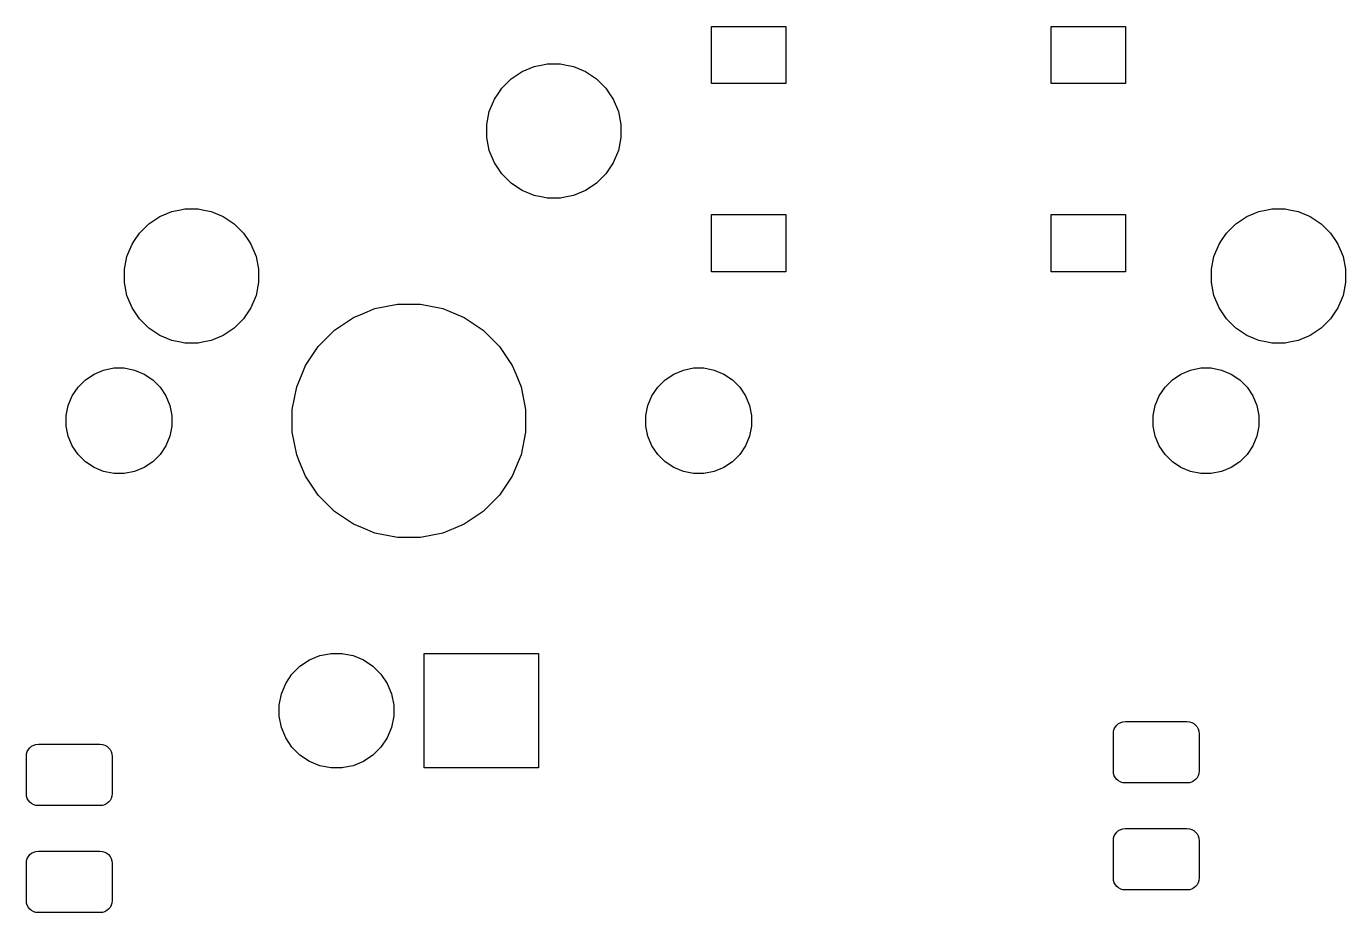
# Model space of a CAD drawing. Extents: x -9 to 373, y -109 to 9.
# Drawn here: x 288.57 to 311.69, y -89.58 to -74.05 of the extents above; entities that cross this region are included whole.
import ezdxf

# ---------------------------------------------------------------- set-up
doc = ezdxf.new("R2010")
doc.units = 0
doc.layers.add('BLACK', color=7, linetype='CONTINUOUS')

msp = doc.modelspace()

# ---------------------------------------------------------------- linework, layer by layer
at = {"layer": 'BLACK', "linetype": 'CONTINUOUS'}
for p, q in [((300.577, -75.051), (300.577, -74.049)), ((300.577, -74.049), (301.879, -74.049)), ((301.879, -74.049), (301.879, -75.051)), ((306.53, -75.051), (306.53, -74.049)), ((306.53, -74.049), (307.832, -74.049)), ((307.832, -74.049), (307.832, -75.051)), ((297.065, -74.969), (297.258, -74.8403)), ((297.258, -74.8403), (297.472, -74.7517)), ((297.258, -74.8403), (297.258, -74.8403)), ((297.472, -74.7517), (297.623, -74.7216)), ((297.623, -74.7216), (297.699, -74.7065)), ((297.699, -74.7065), (297.931, -74.7065)), ((297.931, -74.7065), (298.007, -74.7216)), ((298.007, -74.7216), (298.158, -74.7517)), ((298.158, -74.7517), (298.372, -74.8403)), ((298.372, -74.8403), (298.372, -74.8403)), ((298.372, -74.8403), (298.565, -74.969)), ((296.837, -75.2299), (296.902, -75.1328)), ((296.902, -75.1328), (297.065, -74.969)), ((298.565, -74.969), (298.728, -75.1328)), ((298.728, -75.1328), (298.793, -75.2299)), ((301.879, -75.051), (300.577, -75.051)), ((307.832, -75.051), (306.53, -75.051)), ((296.684, -75.5395), (296.773, -75.3255)), ((296.773, -75.3255), (296.837, -75.2299)), ((298.793, -75.2299), (298.857, -75.3255)), ((298.857, -75.3255), (298.946, -75.5395)), ((296.639, -75.7667), (296.684, -75.5395)), ((298.946, -75.5395), (298.991, -75.7667)), ((296.639, -75.9983), (296.639, -75.7667)), ((298.991, -75.7667), (298.991, -75.9983)), ((296.684, -76.2255), (296.639, -75.9983)), ((298.991, -75.9983), (298.946, -76.2255)), ((296.773, -76.4395), (296.684, -76.2255)), ((298.946, -76.2255), (298.857, -76.4395)), ((296.902, -76.6322), (296.773, -76.4395)), ((296.773, -76.4395), (296.773, -76.4395)), ((298.857, -76.4395), (298.728, -76.6322)), ((298.857, -76.4395), (298.857, -76.4395)), ((297.065, -76.796), (296.902, -76.6322)), ((298.728, -76.6322), (298.565, -76.796)), ((297.194, -76.8818), (297.065, -76.796)), ((297.258, -76.9247), (297.194, -76.8818)), ((297.472, -77.0133), (297.258, -76.9247)), ((298.372, -76.9247), (298.158, -77.0133)), ((298.436, -76.8818), (298.372, -76.9247)), ((298.565, -76.796), (298.436, -76.8818)), ((297.623, -77.0434), (297.472, -77.0133)), ((297.699, -77.0585), (297.623, -77.0434)), ((297.931, -77.0585), (297.699, -77.0585)), ((298.007, -77.0434), (297.931, -77.0585)), ((298.158, -77.0133), (298.007, -77.0434)), ((290.715, -77.509), (290.908, -77.3803)), ((290.908, -77.3803), (291.122, -77.2917)), ((290.908, -77.3803), (290.908, -77.3803)), ((291.122, -77.2917), (291.273, -77.2616)), ((291.273, -77.2616), (291.349, -77.2465)), ((291.349, -77.2465), (291.581, -77.2465)), ((291.581, -77.2465), (291.657, -77.2616)), ((291.657, -77.2616), (291.808, -77.2917)), ((291.808, -77.2917), (292.022, -77.3803)), ((292.022, -77.3803), (292.022, -77.3803)), ((292.022, -77.3803), (292.215, -77.509)), ((300.577, -78.351), (300.577, -77.349)), ((300.577, -77.349), (301.879, -77.349)), ((301.879, -77.349), (301.879, -78.351)), ((306.53, -78.351), (306.53, -77.349)), ((306.53, -77.349), (307.832, -77.349)), ((307.832, -77.349), (307.832, -78.351)), ((309.765, -77.509), (309.958, -77.3803)), ((309.958, -77.3803), (310.172, -77.2917)), ((309.958, -77.3803), (309.958, -77.3803)), ((310.172, -77.2917), (310.323, -77.2616)), ((310.323, -77.2616), (310.399, -77.2465)), ((310.399, -77.2465), (310.631, -77.2465)), ((310.631, -77.2465), (310.707, -77.2616)), ((310.707, -77.2616), (310.858, -77.2917)), ((310.858, -77.2917), (311.072, -77.3803)), ((311.072, -77.3803), (311.072, -77.3803)), ((311.072, -77.3803), (311.265, -77.509)), ((290.466, -77.8013), (290.552, -77.6728)), ((290.552, -77.6728), (290.715, -77.509)), ((292.215, -77.509), (292.378, -77.6728)), ((292.378, -77.6728), (292.464, -77.8013)), ((309.516, -77.8013), (309.602, -77.6728)), ((309.602, -77.6728), (309.765, -77.509)), ((311.265, -77.509), (311.428, -77.6728)), ((311.428, -77.6728), (311.514, -77.8013)), ((290.334, -78.0795), (290.423, -77.8655)), ((290.423, -77.8655), (290.466, -77.8013)), ((292.464, -77.8013), (292.507, -77.8655)), ((292.507, -77.8655), (292.596, -78.0795)), ((309.384, -78.0795), (309.473, -77.8655)), ((309.473, -77.8655), (309.516, -77.8013)), ((311.514, -77.8013), (311.557, -77.8655)), ((311.557, -77.8655), (311.646, -78.0795)), ((290.289, -78.3067), (290.334, -78.0795)), ((292.596, -78.0795), (292.641, -78.3067)), ((309.339, -78.3067), (309.384, -78.0795)), ((311.646, -78.0795), (311.691, -78.3067)), ((290.289, -78.5383), (290.289, -78.3067)), ((292.641, -78.3067), (292.641, -78.5383)), ((301.879, -78.351), (300.577, -78.351)), ((307.832, -78.351), (306.53, -78.351)), ((309.339, -78.5383), (309.339, -78.3067)), ((311.691, -78.3067), (311.691, -78.5383)), ((290.334, -78.7655), (290.289, -78.5383)), ((292.641, -78.5383), (292.596, -78.7655)), ((309.384, -78.7655), (309.339, -78.5383)), ((311.691, -78.5383), (311.646, -78.7655)), ((290.423, -78.9795), (290.334, -78.7655)), ((292.596, -78.7655), (292.507, -78.9795)), ((309.473, -78.9795), (309.384, -78.7655)), ((311.646, -78.7655), (311.557, -78.9795)), ((290.552, -79.1722), (290.423, -78.9795)), ((290.423, -78.9795), (290.423, -78.9795)), ((292.507, -78.9795), (292.378, -79.1722)), ((292.507, -78.9795), (292.507, -78.9795)), ((294.461, -79.0865), (294.679, -78.9962)), ((294.679, -78.9962), (295.074, -78.9176)), ((295.074, -78.9176), (295.476, -78.9176)), ((295.476, -78.9176), (295.871, -78.9962)), ((295.871, -78.9962), (296.089, -79.0865)), ((309.602, -79.1722), (309.473, -78.9795)), ((309.473, -78.9795), (309.473, -78.9795)), ((311.557, -78.9795), (311.428, -79.1722)), ((311.557, -78.9795), (311.557, -78.9795)), ((290.715, -79.336), (290.552, -79.1722)), ((292.378, -79.1722), (292.215, -79.336)), ((293.971, -79.3741), (294.306, -79.1503)), ((294.306, -79.1503), (294.461, -79.0865)), ((296.089, -79.0865), (296.244, -79.1503)), ((296.244, -79.1503), (296.579, -79.3741)), ((309.765, -79.336), (309.602, -79.1722)), ((311.428, -79.1722), (311.265, -79.336)), ((290.772, -79.3741), (290.715, -79.336)), ((290.908, -79.4647), (290.772, -79.3741)), ((291.122, -79.5533), (290.908, -79.4647)), ((292.022, -79.4647), (291.808, -79.5533)), ((292.158, -79.3741), (292.022, -79.4647)), ((292.215, -79.336), (292.158, -79.3741)), ((293.687, -79.659), (293.971, -79.3741)), ((296.579, -79.3741), (296.863, -79.659)), ((309.822, -79.3741), (309.765, -79.336)), ((309.958, -79.4647), (309.822, -79.3741)), ((310.172, -79.5533), (309.958, -79.4647)), ((311.072, -79.4647), (310.858, -79.5533)), ((311.208, -79.3741), (311.072, -79.4647)), ((311.265, -79.336), (311.208, -79.3741)), ((291.273, -79.5834), (291.122, -79.5533)), ((291.349, -79.5985), (291.273, -79.5834)), ((291.581, -79.5985), (291.349, -79.5985)), ((291.657, -79.5834), (291.581, -79.5985)), ((291.808, -79.5533), (291.657, -79.5834)), ((293.463, -79.9939), (293.687, -79.659)), ((296.863, -79.659), (297.087, -79.9939)), ((310.323, -79.5834), (310.172, -79.5533)), ((310.399, -79.5985), (310.323, -79.5834)), ((310.631, -79.5985), (310.399, -79.5985)), ((310.707, -79.5834), (310.631, -79.5985)), ((310.858, -79.5533), (310.707, -79.5834)), ((293.403, -80.1379), (293.463, -79.9939)), ((297.087, -79.9939), (297.147, -80.1379)), ((289.605, -80.2432), (289.756, -80.1419)), ((289.756, -80.1419), (289.925, -80.0721)), ((289.925, -80.0721), (290.104, -80.0365)), ((290.104, -80.0365), (290.286, -80.0365)), ((290.286, -80.0365), (290.465, -80.0721)), ((290.465, -80.0721), (290.634, -80.1419)), ((290.634, -80.1419), (290.785, -80.2432)), ((293.309, -80.366), (293.403, -80.1379)), ((297.147, -80.1379), (297.241, -80.366)), ((299.765, -80.2432), (299.916, -80.1419)), ((299.916, -80.1419), (300.085, -80.0721)), ((300.085, -80.0721), (300.264, -80.0365)), ((300.264, -80.0365), (300.446, -80.0365)), ((300.446, -80.0365), (300.625, -80.0721)), ((300.625, -80.0721), (300.794, -80.1419)), ((300.794, -80.1419), (300.945, -80.2432)), ((308.655, -80.2432), (308.806, -80.1419)), ((308.806, -80.1419), (308.975, -80.0721)), ((308.975, -80.0721), (309.154, -80.0365)), ((309.154, -80.0365), (309.336, -80.0365)), ((309.336, -80.0365), (309.515, -80.0721)), ((309.515, -80.0721), (309.684, -80.1419)), ((309.684, -80.1419), (309.835, -80.2432)), ((289.374, -80.5239), (289.476, -80.3722)), ((289.476, -80.3722), (289.605, -80.2432)), ((290.785, -80.2432), (290.914, -80.3722)), ((290.914, -80.3722), (291.016, -80.5239)), ((293.23, -80.7611), (293.309, -80.366)), ((297.241, -80.366), (297.32, -80.7611)), ((299.534, -80.5239), (299.636, -80.3722)), ((299.636, -80.3722), (299.765, -80.2432)), ((300.945, -80.2432), (301.074, -80.3722)), ((301.074, -80.3722), (301.176, -80.5239)), ((308.424, -80.5239), (308.526, -80.3722)), ((308.526, -80.3722), (308.655, -80.2432)), ((309.835, -80.2432), (309.964, -80.3722)), ((309.964, -80.3722), (310.066, -80.5239)), ((289.305, -80.6924), (289.374, -80.5239)), ((291.016, -80.5239), (291.085, -80.6924)), ((299.465, -80.6924), (299.534, -80.5239)), ((301.176, -80.5239), (301.245, -80.6924)), ((308.355, -80.6924), (308.424, -80.5239)), ((310.066, -80.5239), (310.135, -80.6924)), ((289.269, -80.8713), (289.305, -80.6924)), ((289.269, -81.0537), (289.269, -80.8713)), ((291.085, -80.6924), (291.121, -80.8713)), ((291.121, -80.8713), (291.121, -81.0537)), ((293.23, -81.1639), (293.23, -80.7611)), ((297.32, -80.7611), (297.32, -81.1639)), ((299.429, -80.8713), (299.465, -80.6924)), ((299.429, -81.0537), (299.429, -80.8713)), ((301.245, -80.6924), (301.281, -80.8713)), ((301.281, -80.8713), (301.281, -81.0537)), ((308.319, -80.8713), (308.355, -80.6924)), ((308.319, -81.0537), (308.319, -80.8713)), ((310.135, -80.6924), (310.171, -80.8713)), ((310.171, -80.8713), (310.171, -81.0537)), ((289.305, -81.2326), (289.269, -81.0537)), ((291.121, -81.0537), (291.085, -81.2326)), ((299.465, -81.2326), (299.429, -81.0537)), ((301.281, -81.0537), (301.245, -81.2326)), ((308.355, -81.2326), (308.319, -81.0537)), ((310.171, -81.0537), (310.135, -81.2326)), ((289.374, -81.4011), (289.305, -81.2326)), ((291.085, -81.2326), (291.016, -81.4011)), ((293.309, -81.559), (293.23, -81.1639)), ((297.32, -81.1639), (297.241, -81.559)), ((299.534, -81.4011), (299.465, -81.2326)), ((301.245, -81.2326), (301.176, -81.4011)), ((308.424, -81.4011), (308.355, -81.2326)), ((310.135, -81.2326), (310.066, -81.4011)), ((289.476, -81.5528), (289.374, -81.4011)), ((289.605, -81.6818), (289.476, -81.5528)), ((290.914, -81.5528), (290.785, -81.6818)), ((291.016, -81.4011), (290.914, -81.5528)), ((293.36, -81.6818), (293.309, -81.559)), ((297.241, -81.559), (297.19, -81.6818)), ((299.636, -81.5528), (299.534, -81.4011)), ((299.765, -81.6818), (299.636, -81.5528)), ((301.074, -81.5528), (300.945, -81.6818)), ((301.176, -81.4011), (301.074, -81.5528)), ((308.526, -81.5528), (308.424, -81.4011)), ((308.655, -81.6818), (308.526, -81.5528)), ((309.964, -81.5528), (309.835, -81.6818)), ((310.066, -81.4011), (309.964, -81.5528)), ((289.756, -81.7831), (289.605, -81.6818)), ((289.925, -81.8529), (289.756, -81.7831)), ((290.634, -81.7831), (290.465, -81.8529)), ((290.785, -81.6818), (290.634, -81.7831)), ((293.463, -81.9311), (293.36, -81.6818)), ((297.19, -81.6818), (297.087, -81.9311)), ((299.916, -81.7831), (299.765, -81.6818)), ((300.085, -81.8529), (299.916, -81.7831)), ((300.794, -81.7831), (300.625, -81.8529)), ((300.945, -81.6818), (300.794, -81.7831)), ((308.806, -81.7831), (308.655, -81.6818)), ((308.975, -81.8529), (308.806, -81.7831)), ((309.684, -81.7831), (309.515, -81.8529)), ((309.835, -81.6818), (309.684, -81.7831)), ((290.104, -81.8885), (289.925, -81.8529)), ((290.286, -81.8885), (290.104, -81.8885)), ((290.465, -81.8529), (290.286, -81.8885)), ((293.687, -82.266), (293.463, -81.9311)), ((297.087, -81.9311), (296.863, -82.266)), ((300.264, -81.8885), (300.085, -81.8529)), ((300.446, -81.8885), (300.264, -81.8885)), ((300.625, -81.8529), (300.446, -81.8885)), ((309.154, -81.8885), (308.975, -81.8529)), ((309.336, -81.8885), (309.154, -81.8885)), ((309.515, -81.8529), (309.336, -81.8885)), ((293.971, -82.5509), (293.687, -82.266)), ((296.863, -82.266), (296.579, -82.5509)), ((294.306, -82.7747), (293.971, -82.5509)), ((296.579, -82.5509), (296.244, -82.7747)), ((294.461, -82.8385), (294.306, -82.7747)), ((294.679, -82.9288), (294.461, -82.8385)), ((295.074, -83.0074), (294.679, -82.9288)), ((295.871, -82.9288), (295.476, -83.0074)), ((296.089, -82.8385), (295.871, -82.9288)), ((296.244, -82.7747), (296.089, -82.8385)), ((295.476, -83.0074), (295.074, -83.0074)), ((293.53, -85.1532), (293.712, -85.0776)), ((293.712, -85.0776), (293.882, -85.0439)), ((293.882, -85.0439), (293.906, -85.039)), ((293.906, -85.039), (294.104, -85.039)), ((294.104, -85.039), (294.128, -85.0439)), ((294.128, -85.0439), (294.298, -85.0776)), ((294.298, -85.0776), (294.48, -85.1532)), ((295.541, -87.046), (295.541, -85.039)), ((295.541, -85.039), (297.548, -85.039)), ((297.548, -85.039), (297.548, -87.046)), ((293.226, -85.4028), (293.365, -85.263)), ((293.365, -85.263), (293.53, -85.1532)), ((294.48, -85.1532), (294.645, -85.263)), ((294.645, -85.263), (294.784, -85.4028)), ((293.116, -85.5672), (293.226, -85.4028)), ((294.784, -85.4028), (294.894, -85.5672)), ((293.001, -85.9437), (293.04, -85.7498)), ((293.04, -85.7498), (293.116, -85.5672)), ((294.894, -85.5672), (294.97, -85.7498)), ((294.97, -85.7498), (295.008, -85.9437)), ((293.001, -86.1413), (293.001, -85.9437)), ((295.008, -85.9437), (295.008, -86.1413)), ((293.04, -86.3352), (293.001, -86.1413)), ((295.008, -86.1413), (294.97, -86.3352)), ((307.787, -86.2379), (307.834, -86.2334)), ((307.834, -86.2334), (308.91, -86.2334)), ((308.91, -86.2334), (308.956, -86.2379)), ((293.116, -86.5178), (293.04, -86.3352)), ((294.97, -86.3352), (294.894, -86.5178)), ((307.621, -86.4463), (307.625, -86.3999)), ((307.621, -87.0975), (307.621, -86.4463)), ((307.625, -86.3999), (307.637, -86.3612)), ((307.637, -86.3612), (307.656, -86.3256)), ((307.656, -86.3256), (307.682, -86.2944)), ((307.682, -86.2944), (307.713, -86.2687)), ((307.713, -86.2687), (307.749, -86.2497)), ((307.749, -86.2497), (307.787, -86.2379)), ((308.956, -86.2379), (308.995, -86.2497)), ((308.995, -86.2497), (309.031, -86.2687)), ((309.031, -86.2687), (309.062, -86.2944)), ((309.062, -86.2944), (309.088, -86.3256)), ((309.088, -86.3256), (309.107, -86.3612)), ((309.107, -86.3612), (309.118, -86.3999)), ((309.118, -86.3999), (309.123, -86.4463)), ((309.123, -86.4463), (309.123, -87.0975)), ((288.606, -86.7225), (288.632, -86.6912)), ((288.632, -86.6912), (288.663, -86.6656)), ((288.663, -86.6656), (288.699, -86.6465)), ((288.699, -86.6465), (288.737, -86.6348)), ((288.737, -86.6348), (288.784, -86.6302)), ((288.784, -86.6302), (289.86, -86.6302)), ((289.86, -86.6302), (289.906, -86.6348)), ((289.906, -86.6348), (289.945, -86.6465)), ((289.945, -86.6465), (289.981, -86.6656)), ((289.981, -86.6656), (290.012, -86.6912)), ((290.012, -86.6912), (290.038, -86.7225)), ((293.226, -86.6822), (293.116, -86.5178)), ((293.365, -86.822), (293.226, -86.6822)), ((294.784, -86.6822), (294.645, -86.822)), ((294.894, -86.5178), (294.784, -86.6822)), ((288.571, -86.8431), (288.575, -86.7968)), ((288.571, -87.4944), (288.571, -86.8431)), ((288.575, -86.7968), (288.587, -86.7581)), ((288.587, -86.7581), (288.606, -86.7225)), ((290.038, -86.7225), (290.057, -86.7581)), ((290.057, -86.7581), (290.068, -86.7968)), ((290.068, -86.7968), (290.073, -86.8431)), ((290.073, -86.8431), (290.073, -87.4944)), ((293.53, -86.9318), (293.365, -86.822)), ((294.645, -86.822), (294.48, -86.9318)), ((293.712, -87.0074), (293.53, -86.9318)), ((293.879, -87.0405), (293.712, -87.0074)), ((293.906, -87.046), (293.879, -87.0405)), ((294.104, -87.046), (293.906, -87.046)), ((294.131, -87.0405), (294.104, -87.046)), ((294.298, -87.0074), (294.131, -87.0405)), ((294.48, -86.9318), (294.298, -87.0074)), ((297.548, -87.046), (295.541, -87.046)), ((307.625, -87.1438), (307.621, -87.0975)), ((307.637, -87.1825), (307.625, -87.1438)), ((309.118, -87.1438), (309.107, -87.1825)), ((309.123, -87.0975), (309.118, -87.1438)), ((307.656, -87.2182), (307.637, -87.1825)), ((307.682, -87.2494), (307.656, -87.2182)), ((307.713, -87.275), (307.682, -87.2494)), ((307.749, -87.2941), (307.713, -87.275)), ((307.787, -87.3058), (307.749, -87.2941)), ((307.834, -87.3104), (307.787, -87.3058)), ((308.91, -87.3104), (307.834, -87.3104)), ((308.956, -87.3058), (308.91, -87.3104)), ((308.995, -87.2941), (308.956, -87.3058)), ((309.031, -87.275), (308.995, -87.2941)), ((309.062, -87.2494), (309.031, -87.275)), ((309.088, -87.2182), (309.062, -87.2494)), ((309.107, -87.1825), (309.088, -87.2182)), ((288.575, -87.5407), (288.571, -87.4944)), ((288.587, -87.5794), (288.575, -87.5407)), ((288.606, -87.615), (288.587, -87.5794)), ((288.632, -87.6463), (288.606, -87.615)), ((290.038, -87.615), (290.012, -87.6463)), ((290.057, -87.5794), (290.038, -87.615)), ((290.068, -87.5407), (290.057, -87.5794)), ((290.073, -87.4944), (290.068, -87.5407)), ((288.663, -87.6719), (288.632, -87.6463)), ((288.699, -87.691), (288.663, -87.6719)), ((288.737, -87.7027), (288.699, -87.691)), ((288.784, -87.7073), (288.737, -87.7027)), ((289.86, -87.7073), (288.784, -87.7073)), ((289.906, -87.7027), (289.86, -87.7073)), ((289.945, -87.691), (289.906, -87.7027)), ((289.981, -87.6719), (289.945, -87.691)), ((290.012, -87.6463), (289.981, -87.6719)), ((307.621, -88.3213), (307.625, -88.2749)), ((307.625, -88.2749), (307.637, -88.2362)), ((307.637, -88.2362), (307.656, -88.2006)), ((307.656, -88.2006), (307.682, -88.1694)), ((307.682, -88.1694), (307.713, -88.1437)), ((307.713, -88.1437), (307.749, -88.1247)), ((307.749, -88.1247), (307.787, -88.1129)), ((307.787, -88.1129), (307.834, -88.1084)), ((307.834, -88.1084), (308.91, -88.1084)), ((308.91, -88.1084), (308.956, -88.1129)), ((308.956, -88.1129), (308.995, -88.1247)), ((308.995, -88.1247), (309.031, -88.1437)), ((309.031, -88.1437), (309.062, -88.1694)), ((309.062, -88.1694), (309.088, -88.2006)), ((309.088, -88.2006), (309.107, -88.2362)), ((309.107, -88.2362), (309.118, -88.2749)), ((309.118, -88.2749), (309.123, -88.3213)), ((288.632, -88.5662), (288.663, -88.5406)), ((288.663, -88.5406), (288.699, -88.5215)), ((288.699, -88.5215), (288.737, -88.5098)), ((288.737, -88.5098), (288.784, -88.5052)), ((288.784, -88.5052), (289.86, -88.5052)), ((289.86, -88.5052), (289.906, -88.5098)), ((289.906, -88.5098), (289.945, -88.5215)), ((289.945, -88.5215), (289.981, -88.5406)), ((289.981, -88.5406), (290.012, -88.5662)), ((307.621, -88.9725), (307.621, -88.3213)), ((309.123, -88.3213), (309.123, -88.9725)), ((288.571, -88.7181), (288.575, -88.6718)), ((288.571, -89.3694), (288.571, -88.7181)), ((288.575, -88.6718), (288.587, -88.6331)), ((288.587, -88.6331), (288.606, -88.5975)), ((288.606, -88.5975), (288.632, -88.5662)), ((290.012, -88.5662), (290.038, -88.5975)), ((290.038, -88.5975), (290.057, -88.6331)), ((290.057, -88.6331), (290.068, -88.6718)), ((290.068, -88.6718), (290.073, -88.7181)), ((290.073, -88.7181), (290.073, -89.3694)), ((307.625, -89.0188), (307.621, -88.9725)), ((309.123, -88.9725), (309.118, -89.0188)), ((307.637, -89.0575), (307.625, -89.0188)), ((307.656, -89.0932), (307.637, -89.0575)), ((307.682, -89.1244), (307.656, -89.0932)), ((307.713, -89.15), (307.682, -89.1244)), ((307.749, -89.1691), (307.713, -89.15)), ((307.787, -89.1808), (307.749, -89.1691)), ((307.834, -89.1854), (307.787, -89.1808)), ((308.91, -89.1854), (307.834, -89.1854)), ((308.956, -89.1808), (308.91, -89.1854)), ((308.995, -89.1691), (308.956, -89.1808)), ((309.031, -89.15), (308.995, -89.1691)), ((309.062, -89.1244), (309.031, -89.15)), ((309.088, -89.0932), (309.062, -89.1244)), ((309.107, -89.0575), (309.088, -89.0932)), ((309.118, -89.0188), (309.107, -89.0575)), ((288.575, -89.4157), (288.571, -89.3694)), ((288.587, -89.4544), (288.575, -89.4157)), ((288.606, -89.49), (288.587, -89.4544)), ((290.057, -89.4544), (290.038, -89.49)), ((290.068, -89.4157), (290.057, -89.4544)), ((290.073, -89.3694), (290.068, -89.4157)), ((288.632, -89.5213), (288.606, -89.49)), ((288.663, -89.5469), (288.632, -89.5213)), ((288.699, -89.566), (288.663, -89.5469)), ((288.737, -89.5777), (288.699, -89.566)), ((288.784, -89.5823), (288.737, -89.5777)), ((289.86, -89.5823), (288.784, -89.5823)), ((289.906, -89.5777), (289.86, -89.5823)), ((289.945, -89.566), (289.906, -89.5777)), ((289.981, -89.5469), (289.945, -89.566)), ((290.012, -89.5213), (289.981, -89.5469)), ((290.038, -89.49), (290.012, -89.5213))]:
    msp.add_line(p, q, dxfattribs=at)

doc.saveas('drawing.dxf')
